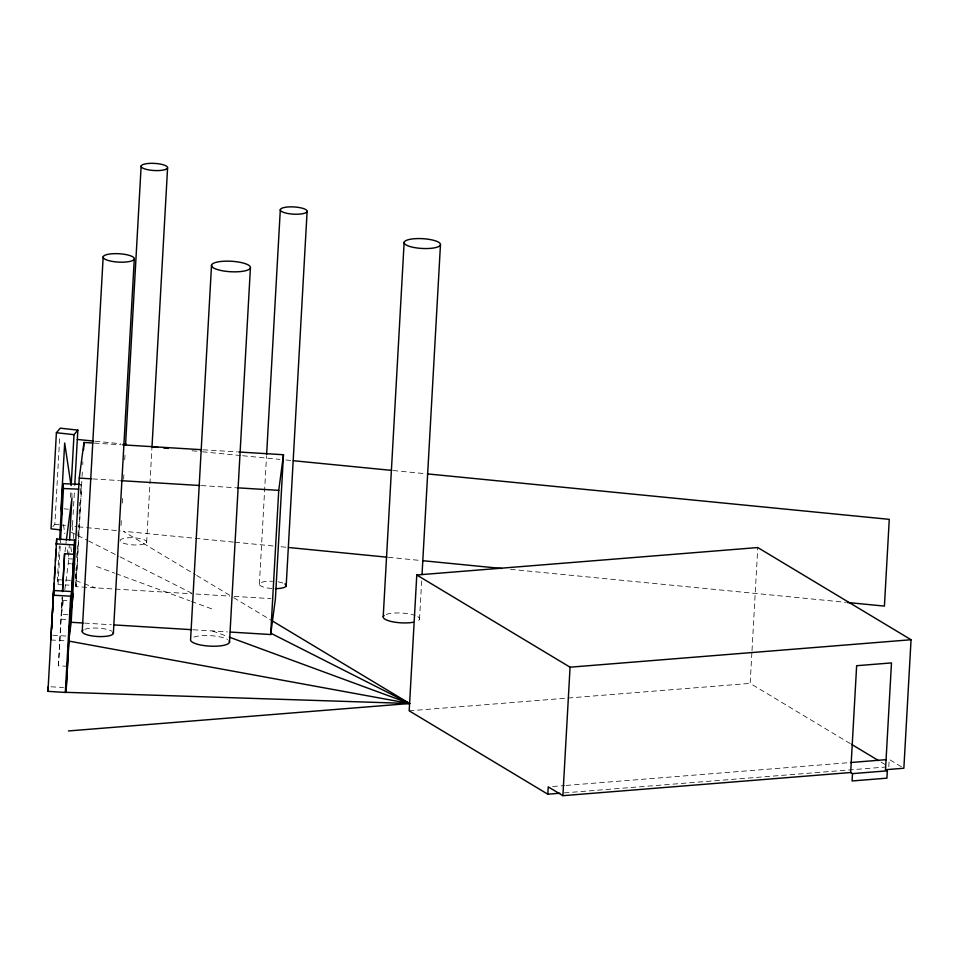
<?xml version="1.0" encoding="UTF-8"?>
<svg xmlns="http://www.w3.org/2000/svg" width="959" height="959" viewBox="0 0 959 959"><rect width="100%" height="100%" fill="white"/><g stroke="black" fill="none" stroke-linecap="round" stroke-linejoin="round"><path stroke-width="0.72" stroke-dasharray="4.79 3.6" d="M67.454 666.289L58.451 665.786L62.167 596.834M58.451 665.786L62.263 597.445M52.937 526.575L54.855 524.297L59.818 435.566M63.618 584.882L58.067 584.654L57.396 579.763L59.302 545.743M58.067 584.654L60.549 540.289M67.957 614.719L61.52 614.335L62.443 597.984M65.02 551.893L66.147 541.679M70.498 497.469L70.918 489.989M64.804 589.725L68.269 563.664L69.348 544.34M71.997 497.865L71.793 490.445M72.8 520.353L72.464 526.239L76.816 526.671M73.124 514.48L74.442 490.948M75.485 579.092L76.121 567.692M76.684 557.659L77.355 545.695M77.943 535.23L78.53 524.765M79.106 514.3L79.777 502.336M80.28 493.358L80.784 484.391L81.455 489.282L75.917 586.656L191.572 593.765M75.917 586.656L81.995 477.99M82.066 476.515L82.318 472.068M82.738 464.671L82.894 461.711M121.038 525.496L121.457 518.04M122.296 503.127L122.704 495.671M123.627 479.26L123.879 474.789M124.706 459.876L125.042 453.907M146.655 542.267L151.918 448.297M259.386 583.995L266.554 455.717M419.527 619.214L421.696 580.435M850.285 743.609L750.166 683.383L751.928 652.036M752.012 650.55L757.766 547.553M888.801 766.768L889.209 759.42L901.424 766.768M61.52 614.335L63.642 598.404M75.533 577.174L77.271 564.048M409.193 710.835L750.166 683.383M552.696 786.512L564.611 785.553M566.098 785.433L850.489 762.537M564.192 792.889L885.816 767.008M72.596 558.989L68.58 558.821L66.806 546.966M68.269 563.664L70.846 563.772M57.396 579.763L71.254 580.339M64.996 584.942L69.156 585.11M62.107 600.37L68.545 600.73M51.019 686.788L63.486 687.495M94.39 443.118L121.194 444.76M203.068 449.795L237.317 451.893M92.651 478.925L119.443 480.567M201.33 485.602L235.566 487.699M195.984 594.041L229.74 596.114M234.152 596.378L270.989 598.644M60.92 619.142L67.358 619.526M84.572 623.11L111.352 624.753M193.167 629.775L227.427 631.885M52.709 635.23L66.567 636.069M50.719 639.953L65.967 640.876M95.193 441.224L120.522 443.717M192.04 450.754L200.97 451.629M202.469 451.773L241.2 455.585M242.687 455.729L279.932 459.397M285.89 459.984L291.848 460.572M393.154 470.533L425.94 473.758M78.266 526.815L120.283 530.95M233.421 542.075L123.184 531.226L195.42 574.681M234.907 542.219L273.639 546.031M281.095 546.762L287.053 547.349M388.347 557.311L421.121 560.536M510.5 569.334L845.682 602.312M63.965 508.785L68.365 509.265M54.855 524.297L59.254 524.777M60.729 524.945L66.603 525.592M96.547 566.493L114.684 573.17M116.075 573.674L189.99 600.873M191.392 601.389L213.701 609.6M75.821 580.663L82.798 583.228M84.188 583.743L95.361 587.855M212.502 630.962L227.882 636.62M71.29 532.209L76.588 534.894M77.907 535.566L87.173 540.253M88.504 540.924L118.94 556.328M120.259 556.999L193.047 593.861M881.093 762.129L886.236 765.222M196.703 575.448L229.932 595.431M233.708 597.709L272.476 621.024M63.474 524.753L64.804 533.636M72.021 525.52L73.819 538.682M70.834 546.93L71.625 552.768M75.581 581.729L76.085 585.41M84.836 629.296A15.62 4.196 3.2 0 1 111.795 631.178M271.877 588.49A13.45 3.62 3.2 0 1 259.362 584.151A13.45 3.62 3.2 0 1 272.524 581.298M278.218 581.897A13.45 3.62 3.2 0 1 282.893 583.072M417.704 616.637A18.221 4.903 3.2 0 1 416.482 621.468M386.261 614.431A18.221 4.903 3.2 0 1 415.079 615.426M193.862 637.112A19.528 5.251 3.2 0 1 227.547 639.473M144.437 543.909L142.16 544.484A13.27 3.572 3.2 0 1 121.529 542.303A13.27 3.572 3.2 0 1 130.868 537.699L134.332 537.819A13.27 3.572 3.2 0 1 144.437 543.909"/><path stroke-width="1.44" d="M62.563 591.619L64.577 553.727L73.579 554.278M66.003 692.494L47.95 691.343L53.62 590.516L71.637 591.523L71.386 596.222L53.32 595.215L53.62 590.516M69.923 619.694L66.015 692.338L74.706 540.121L56.701 539.018L50.719 639.953L51.33 635.146M74.766 485.062L77.847 430.123L60.237 428.17L56.401 432.725L51.031 528.841L61.304 529.979M51.654 629.224L52.23 618.879M52.565 612.957L53.224 601.137M53.476 596.702L54.219 583.384M54.471 578.948L55.131 567.117M55.454 561.207L56.125 549.375M56.365 544.94L56.701 539.018M59.638 539.833L62.779 483.636L79.393 484.331M60.633 538.814L63.45 488.527L62.779 483.636M62.503 590.888L64.577 553.727M71.17 485.506L74.011 434.667L77.847 430.123M69.599 539.881L71.925 498.248L66.339 540.229M70.69 596.198L65.32 692.314L409.601 703.498L272.476 621.024M68.736 641.044L74.706 540.121M69.336 636.237L71.182 622.283L79.249 478.097L83.972 442.483L92.903 443.022M83.565 449.879L83.972 442.483M82.234 631.214L103.164 256.832M113.354 633.396L134.284 259.002A15.62 4.196 3.2 0 0 111.855 253.787A15.62 4.196 3.2 0 0 110.033 260.956A15.62 4.196 3.2 0 0 134.284 259.002M125.545 444.952L141.141 166.027M152.001 446.81L167.585 167.885M211.531 265.128L190.589 639.521A19.528 5.251 3.2 0 0 211.28 646.198A19.528 5.251 3.2 0 0 229.165 640.864M229.489 642.242L250.419 267.861A19.528 5.251 3.2 0 0 222.392 261.327A19.528 5.251 3.2 0 0 220.114 270.294A19.528 5.251 3.2 0 0 250.419 267.861M266.638 454.218L280.316 209.601M230.412 632.065L270.678 634.534L278.745 490.361L283.468 454.734L238.803 451.989M283.468 454.734L275.401 598.919L270.678 634.534M286.178 585.865L307.108 211.483A13.45 3.62 3.2 0 0 287.796 206.988A13.45 3.62 3.2 0 0 286.226 213.162A13.45 3.62 3.2 0 0 307.108 211.483M383.216 616.673L404.147 242.291M852.503 773.625L852.083 780.962L886.931 778.157L887.339 770.82L852.503 773.625L850.669 772.522L856.639 665.714L891.486 662.909L885.505 769.717L903.869 768.231L911.05 639.737L757.766 547.553L416.781 574.992L409.193 710.835L547.817 794.208L559.732 793.249M422.032 574.477L440.457 244.833A18.221 4.903 3.2 0 0 414.288 238.743A18.221 4.903 3.2 0 0 412.166 247.11A18.221 4.903 3.2 0 0 440.457 244.833M547.817 794.208L548.224 786.871L562.885 795.682L850.669 772.522M562.885 795.682L570.066 667.188L416.781 574.992M47.95 691.343L48.25 686.632M70.534 614.887L73.364 593.501M570.066 667.188L911.05 639.737M68.461 730.95L409.601 703.498L270.846 633.24M850.489 762.537L886.236 759.66M63.45 488.527L78.686 489.162M72.129 563.832L74.706 563.94M122.68 444.856L201.582 449.699M79.249 478.097L91.153 478.829M120.93 480.663L199.832 485.506M237.053 487.795L278.745 490.361M56.101 543.825L74.107 544.928M71.182 622.283L83.085 623.014M114.325 624.932L191.68 629.679M77.319 439.462L93.706 441.08M123.507 444.005L126.48 444.305M151.81 446.798L157.767 447.385M163.725 447.961L168.197 448.404M293.346 460.716L391.668 470.389M427.426 473.902L889.269 519.346L884.414 606.112L847.181 602.456M288.539 547.493L386.861 557.167M422.607 560.691L501.569 568.459M56.401 432.725L74.011 434.667M69.635 641.235L409.601 703.498L229.285 637.136M851.58 744.376L878.528 760.583M885.505 769.717L887.339 770.82M70.906 484.511L64.685 443.046L61.028 508.462L61.915 514.384M413.341 622.259A18.221 4.903 3.2 0 1 391.236 621.492A18.221 4.903 3.2 0 1 384.151 615.474M284.835 583.959A13.45 3.62 3.2 0 1 275.377 588.622M113.09 632.281A15.62 4.196 3.2 0 1 96.739 636.452A15.62 4.196 3.2 0 1 83.037 630.183M165.368 169.515L163.09 170.103A13.27 3.572 3.2 0 1 142.459 167.909A13.27 3.572 3.2 0 1 151.81 163.318L155.262 163.438A13.27 3.572 3.2 0 1 165.368 169.515"/></g></svg>
